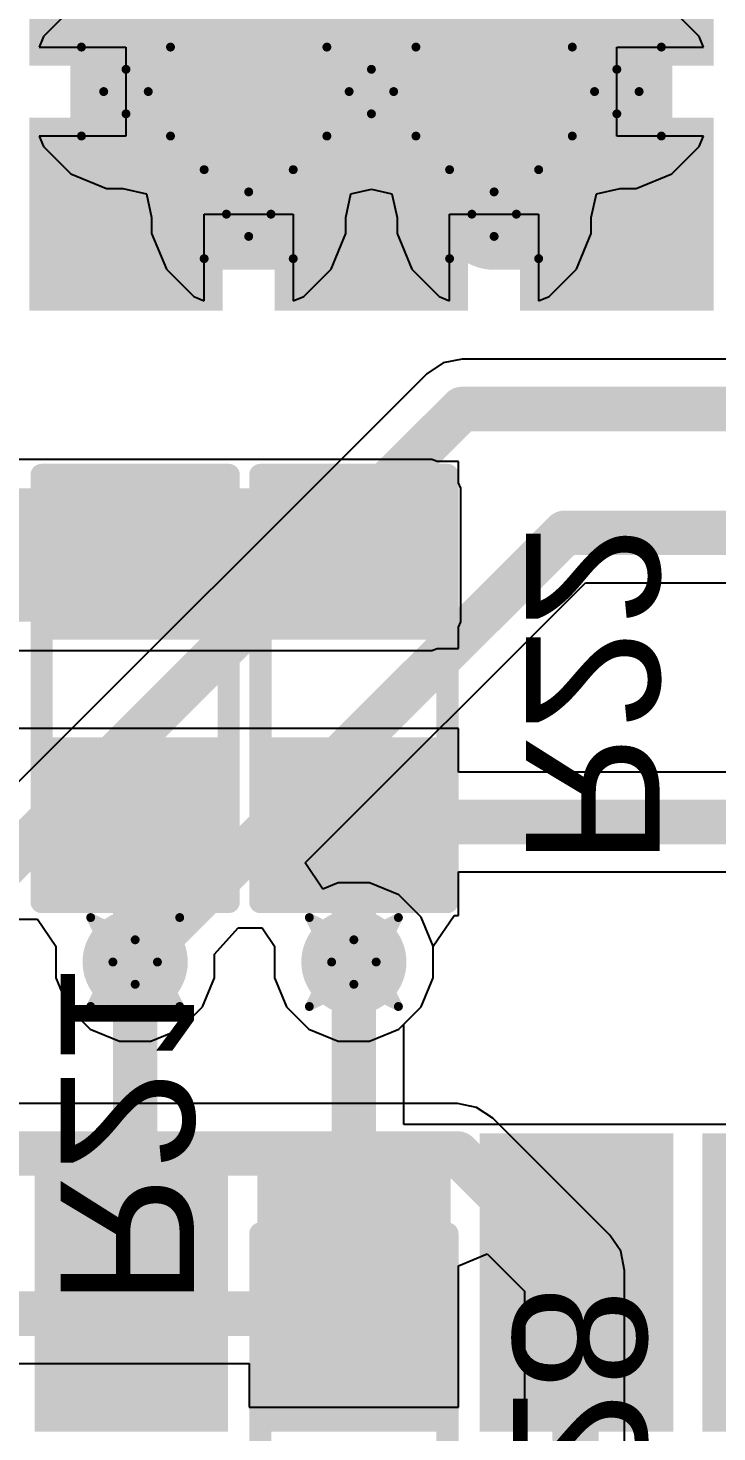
# Model space of a CAD drawing. Header units: inches. Extents: x -5 to 247, y -53 to 67.
# Drawn here: x 11.61 to 15.54, y -28.96 to -20.94 of the extents above; entities that cross this region are included whole.
import ezdxf

# ---------------------------------------------------------------- set-up
doc = ezdxf.new("R2010")
doc.units = ezdxf.units.IN
for name, color, linetype in [('Bottom Layer', 5, 'Continuous'), ('Bottom Overlay', 54, 'Continuous'), ('Bottom Paste', 16, 'Continuous'), ('Bottom Solder', 6, 'Continuous'), ('Drill Drawing', 1, 'Continuous'), ('Multi-Layer', 9, 'Continuous'), ('Pad Holes', 156, 'Continuous'), ('Top Layer', 1, 'Continuous'), ('Top Paste', 8, 'Continuous'), ('Top Solder', 216, 'Continuous'), ('Via Holes', 16, 'Continuous')]:
    doc.layers.add(name, color=color, linetype=linetype)
doc.styles.add('Arial', font='', dxfattribs={"height": 0.2})
doc.styles.get('Arial').set_extended_font_data('Arial')

# ---------------------------------------------------------------- blocks, each defined once
blk = doc.blocks.new('R___0603_B_5')
at = {"layer": 'Bottom Layer'}
for points in [[(-1.143, -0.4445), (-1.143, 0.4445), (-0.3809999999999999, 0.4445), (-0.3809999999999999, -0.4445)], [(0.3809999999999999, -0.4445), (0.3809999999999999, 0.4445), (1.143, 0.4445), (1.143, -0.4445)]]:
    blk.add_hatch(color=5, dxfattribs=at).paths.add_polyline_path(points)
at = {"layer": 'Bottom Paste'}
for points in [[(-1.143, -0.4445), (-1.143, 0.4445), (-0.3809999999999999, 0.4445), (-0.3809999999999999, -0.4445)], [(0.3809999999999999, -0.4445), (0.3809999999999999, 0.4445), (1.143, 0.4445), (1.143, -0.4445)]]:
    blk.add_hatch(color=16, dxfattribs=at).paths.add_polyline_path(points)
at = {"layer": 'Bottom Solder'}
for points in [[(-1.2446, -0.5460999999999999), (-1.2446, 0.5460999999999999), (-0.2794, 0.5460999999999999), (-0.2794, -0.5460999999999999)], [(0.2794, -0.5460999999999999), (0.2794, 0.5460999999999999), (1.2446, 0.5460999999999999), (1.2446, -0.5460999999999999)]]:
    blk.add_hatch(color=6, dxfattribs=at).paths.add_polyline_path(points)
at = {"layer": 'Bottom Overlay', "const_width": 0.127}
for points in [[(-1.2192, 0.5334), (1.2192, 0.5334)], [(-1.2192, 0.5334), (-1.2192, -0.5334)], [(1.2192, 0.5334), (1.2192, -0.5334)], [(-1.2192, -0.5334), (1.2192, -0.5334)]]:
    blk.add_lwpolyline(points, dxfattribs=at)
at = {"layer": 'Bottom Overlay', "const_width": 0.0635}
for points in [[(-1.25095, 0.5334, 1), (-1.18745, 0.5334, 1)], [(-1.25095, 0.5334, 1), (-1.18745, 0.5334, 1)], [(1.18745, 0.5334, 1), (1.25095, 0.5334, 1)], [(1.18745, 0.5334, 1), (1.25095, 0.5334, 1)], [(-1.25095, -0.5334, 1), (-1.18745, -0.5334, 1)], [(-1.25095, -0.5334, 1), (-1.18745, -0.5334, 1)], [(1.18745, -0.5334, 1), (1.25095, -0.5334, 1)], [(1.18745, -0.5334, 1), (1.25095, -0.5334, 1)]]:
    blk.add_lwpolyline(points, format="xyb", close=True, dxfattribs=at)
blk = doc.blocks.new('R___0603_B_64')
at = {"layer": 'Bottom Layer'}
for points in [[(-1.143, -0.4445), (-1.143, 0.4445), (-0.3809999999999999, 0.4445), (-0.3809999999999999, -0.4445)], [(0.3809999999999999, -0.4445), (0.3809999999999999, 0.4445), (1.143, 0.4445), (1.143, -0.4445)]]:
    blk.add_hatch(color=5, dxfattribs=at).paths.add_polyline_path(points)
at = {"layer": 'Bottom Paste'}
for points in [[(-1.143, -0.4445), (-1.143, 0.4445), (-0.3809999999999999, 0.4445), (-0.3809999999999999, -0.4445)], [(0.3809999999999999, -0.4445), (0.3809999999999999, 0.4445), (1.143, 0.4445), (1.143, -0.4445)]]:
    blk.add_hatch(color=16, dxfattribs=at).paths.add_polyline_path(points)
at = {"layer": 'Bottom Solder'}
for points in [[(-1.2446, -0.5460999999999999), (-1.2446, 0.5460999999999999), (-0.2794, 0.5460999999999999), (-0.2794, -0.5460999999999999)], [(0.2794, -0.5460999999999999), (0.2794, 0.5460999999999999), (1.2446, 0.5460999999999999), (1.2446, -0.5460999999999999)]]:
    blk.add_hatch(color=6, dxfattribs=at).paths.add_polyline_path(points)
at = {"layer": 'Bottom Overlay', "const_width": 0.127}
for points in [[(-1.2192, 0.5334), (-1.2192, -0.5334)], [(-1.2192, 0.5334), (1.2192, 0.5334)], [(1.2192, 0.5334), (1.2192, -0.5334)], [(-1.2192, -0.5334), (1.2192, -0.5334)]]:
    blk.add_lwpolyline(points, dxfattribs=at)
at = {"layer": 'Bottom Overlay', "const_width": 0.0635}
for points in [[(-1.25095, 0.5334, 1), (-1.18745, 0.5334, 1)], [(-1.25095, 0.5334, 1), (-1.18745, 0.5334, 1)], [(1.18745, 0.5334, 1), (1.25095, 0.5334, 1)], [(1.18745, 0.5334, 1), (1.25095, 0.5334, 1)], [(-1.25095, -0.5334, 1), (-1.18745, -0.5334, 1)], [(-1.25095, -0.5334, 1), (-1.18745, -0.5334, 1)], [(1.18745, -0.5334, 1), (1.25095, -0.5334, 1)], [(1.18745, -0.5334, 1), (1.25095, -0.5334, 1)]]:
    blk.add_lwpolyline(points, format="xyb", close=True, dxfattribs=at)
blk = doc.blocks.new('38_SMD_M______72')
at = {"layer": 'Bottom Layer'}
h = blk.add_hatch(color=5, dxfattribs=at)
edge = h.paths.add_edge_path()
edge.add_arc((-1.94999864, 2.5600025), 0.2999994, 0, 360)
h = blk.add_hatch(color=5, dxfattribs=at)
edge = h.paths.add_edge_path()
edge.add_arc((-2.6499947, 1.86000136), 0.2999994, 0, 360)
h = blk.add_hatch(color=5, dxfattribs=at)
edge = h.paths.add_edge_path()
edge.add_arc((-1.95000626, 1.15999514), 0.2999994, 0, 360)
h = blk.add_hatch(color=5, dxfattribs=at)
edge = h.paths.add_edge_path()
edge.add_arc((-2.65000232, 0.45999654), 0.2999994, 0, 360)
h = blk.add_hatch(color=5, dxfattribs=at)
edge = h.paths.add_edge_path()
edge.add_arc((-1.95000118, -0.23999952), 0.2999994, 0, 360)
at = {"layer": 'Bottom Solder'}
h = blk.add_hatch(color=6, dxfattribs=at)
edge = h.paths.add_edge_path()
edge.add_arc((-1.94999864, 2.5600025), 0.2999994, 0, 360)
h = blk.add_hatch(color=6, dxfattribs=at)
edge = h.paths.add_edge_path()
edge.add_arc((-2.6499947, 1.86000136), 0.2999994, 0, 360)
h = blk.add_hatch(color=6, dxfattribs=at)
edge = h.paths.add_edge_path()
edge.add_arc((-1.95000626, 1.15999514), 0.2999994, 0, 360)
h = blk.add_hatch(color=6, dxfattribs=at)
edge = h.paths.add_edge_path()
edge.add_arc((-2.65000232, 0.45999654), 0.2999994, 0, 360)
h = blk.add_hatch(color=6, dxfattribs=at)
edge = h.paths.add_edge_path()
edge.add_arc((-1.95000118, -0.23999952), 0.2999994, 0, 360)
at = {"layer": 'Multi-Layer'}
h = blk.add_hatch(color=9, dxfattribs=at)
edge = h.paths.add_edge_path()
edge.add_arc((-1.94999864, 2.5600025), 0.2999994, 0, 360)
h = blk.add_hatch(color=9, dxfattribs=at)
edge = h.paths.add_edge_path()
edge.add_arc((-2.6499947, 1.86000136), 0.2999994, 0, 360)
h = blk.add_hatch(color=9, dxfattribs=at)
edge = h.paths.add_edge_path()
edge.add_arc((-1.95000626, 1.15999514), 0.2999994, 0, 360)
h = blk.add_hatch(color=9, dxfattribs=at)
edge = h.paths.add_edge_path()
edge.add_arc((-2.65000232, 0.45999654), 0.2999994, 0, 360)
h = blk.add_hatch(color=9, dxfattribs=at)
edge = h.paths.add_edge_path()
edge.add_arc((-1.95000118, -0.23999952), 0.2999994, 0, 360)
at = {"layer": 'Pad Holes'}
h = blk.add_hatch(color=7, dxfattribs=at)
edge = h.paths.add_edge_path()
edge.add_arc((-1.94999864, 2.5600025), 0.1499997, 0, 360)
h = blk.add_hatch(color=7, dxfattribs=at)
edge = h.paths.add_edge_path()
edge.add_arc((-2.6499947, 1.86000136), 0.1499997, 0, 360)
h = blk.add_hatch(color=7, dxfattribs=at)
edge = h.paths.add_edge_path()
edge.add_arc((-1.95000626, 1.15999514), 0.1499997, 0, 360)
h = blk.add_hatch(color=7, dxfattribs=at)
edge = h.paths.add_edge_path()
edge.add_arc((-2.65000232, 0.45999654), 0.1499997, 0, 360)
h = blk.add_hatch(color=7, dxfattribs=at)
edge = h.paths.add_edge_path()
edge.add_arc((-1.95000118, -0.23999952), 0.1499997, 0, 360)
at = {"layer": 'Top Layer'}
for points in [[(-9.500000049999999, 2.980002929999999), (-8.00000051, 2.980002929999999), (-8.00000051, 2.08000219), (-9.500000049999999, 2.08000219)], [(-3.09999761, 3.00999779), (-2.19999687, 3.00999779), (-2.19999687, 2.10999705), (-3.09999761, 2.10999705)], [(-1.69999533, 3.00999779), (-0.79999459, 3.00999779), (-0.79999459, 2.10999705), (-1.69999533, 2.10999705)], [(-9.499997509999998, 1.71000293), (-7.99999797, 1.71000293), (-7.99999797, 0.8100021899999998), (-9.499997509999998, 0.8100021899999998)], [(-3.10000015, 1.61000059), (-2.19999941, 1.61000059), (-2.19999941, 0.7099998499999999), (-3.10000015, 0.7099998499999999)], [(-1.69999533, 1.61000313), (-0.79999459, 1.61000313), (-0.79999459, 0.71000239), (-1.69999533, 0.71000239)], [(-9.500000049999999, 0.44000293), (-8.00000051, 0.44000293), (-8.00000051, -0.45999781), (-9.500000049999999, -0.45999781)], [(-3.09999507, 0.20999831), (-2.19999433, 0.20999831), (-2.19999433, -0.6900024299999999), (-3.09999507, -0.6900024299999999)], [(-1.70000295, 0.21000593), (-0.8000022099999999, 0.21000593), (-0.8000022099999999, -0.68999481), (-1.70000295, -0.68999481)]]:
    blk.add_hatch(color=1, dxfattribs=at).paths.add_polyline_path(points)
h = blk.add_hatch(color=1, dxfattribs=at)
edge = h.paths.add_edge_path()
edge.add_arc((-1.94999864, 2.5600025), 0.2999994, 0, 360)
h = blk.add_hatch(color=1, dxfattribs=at)
edge = h.paths.add_edge_path()
edge.add_arc((-2.6499947, 1.86000136), 0.2999994, 0, 360)
h = blk.add_hatch(color=1, dxfattribs=at)
edge = h.paths.add_edge_path()
edge.add_arc((-1.95000626, 1.15999514), 0.2999994, 0, 360)
h = blk.add_hatch(color=1, dxfattribs=at)
edge = h.paths.add_edge_path()
edge.add_arc((-2.65000232, 0.45999654), 0.2999994, 0, 360)
h = blk.add_hatch(color=1, dxfattribs=at)
edge = h.paths.add_edge_path()
edge.add_arc((-1.95000118, -0.23999952), 0.2999994, 0, 360)
at = {"layer": 'Top Paste'}
for points in [[(-9.500000049999999, 2.980002929999999), (-8.00000051, 2.980002929999999), (-8.00000051, 2.08000219), (-9.500000049999999, 2.08000219)], [(-3.09999761, 3.00999779), (-2.19999687, 3.00999779), (-2.19999687, 2.10999705), (-3.09999761, 2.10999705)], [(-1.69999533, 3.00999779), (-0.79999459, 3.00999779), (-0.79999459, 2.10999705), (-1.69999533, 2.10999705)], [(-9.499997509999998, 1.71000293), (-7.99999797, 1.71000293), (-7.99999797, 0.8100021899999998), (-9.499997509999998, 0.8100021899999998)], [(-3.10000015, 1.61000059), (-2.19999941, 1.61000059), (-2.19999941, 0.7099998499999999), (-3.10000015, 0.7099998499999999)], [(-1.69999533, 1.61000313), (-0.79999459, 1.61000313), (-0.79999459, 0.71000239), (-1.69999533, 0.71000239)], [(-9.500000049999999, 0.44000293), (-8.00000051, 0.44000293), (-8.00000051, -0.45999781), (-9.500000049999999, -0.45999781)], [(-3.09999507, 0.20999831), (-2.19999433, 0.20999831), (-2.19999433, -0.6900024299999999), (-3.09999507, -0.6900024299999999)], [(-1.70000295, 0.21000593), (-0.8000022099999999, 0.21000593), (-0.8000022099999999, -0.68999481), (-1.70000295, -0.68999481)]]:
    blk.add_hatch(color=8, dxfattribs=at).paths.add_polyline_path(points)
at = {"layer": 'Top Solder'}
for points in [[(-9.601600049999998, 3.08160293), (-7.89840051, 3.08160293), (-7.89840051, 1.97840219), (-9.601600049999998, 1.97840219)], [(-3.20159761, 3.11159779), (-2.09839687, 3.11159779), (-2.09839687, 2.00839705), (-3.20159761, 2.00839705)], [(-1.80159533, 3.11159779), (-0.6983945899999999, 3.11159779), (-0.6983945899999999, 2.00839705), (-1.80159533, 2.00839705)], [(-9.60159751, 1.81160293), (-7.89839797, 1.81160293), (-7.89839797, 0.7084021899999999), (-9.60159751, 0.7084021899999999)], [(-3.20160015, 1.71160059), (-2.09839941, 1.71160059), (-2.09839941, 0.60839985), (-3.20160015, 0.60839985)], [(-1.80159533, 1.71160313), (-0.6983945899999999, 1.71160313), (-0.6983945899999999, 0.60840239), (-1.80159533, 0.60840239)], [(-9.601600049999998, 0.5416029299999999), (-7.89840051, 0.5416029299999999), (-7.89840051, -0.56159781), (-9.601600049999998, -0.56159781)], [(-3.20159507, 0.31159831), (-2.09839433, 0.31159831), (-2.09839433, -0.79160243), (-3.20159507, -0.79160243)], [(-1.80160295, 0.31160593), (-0.69840221, 0.31160593), (-0.69840221, -0.79159481), (-1.80160295, -0.79159481)], [(-9.60160513, -0.72840469), (-7.898405589999999, -0.72840469), (-7.898405589999999, -1.83160543), (-9.60160513, -1.83160543)]]:
    blk.add_hatch(color=216, dxfattribs=at).paths.add_polyline_path(points)
h = blk.add_hatch(color=216, dxfattribs=at)
edge = h.paths.add_edge_path()
edge.add_arc((-1.94999864, 2.5600025), 0.2999994, 0, 360)
h = blk.add_hatch(color=216, dxfattribs=at)
edge = h.paths.add_edge_path()
edge.add_arc((-2.6499947, 1.86000136), 0.2999994, 0, 360)
h = blk.add_hatch(color=216, dxfattribs=at)
edge = h.paths.add_edge_path()
edge.add_arc((-1.95000626, 1.15999514), 0.2999994, 0, 360)
h = blk.add_hatch(color=216, dxfattribs=at)
edge = h.paths.add_edge_path()
edge.add_arc((-2.65000232, 0.45999654), 0.2999994, 0, 360)
h = blk.add_hatch(color=216, dxfattribs=at)
edge = h.paths.add_edge_path()
edge.add_arc((-1.95000118, -0.23999952), 0.2999994, 0, 360)
blk = doc.blocks.new('R___0603_B_94')
at = {"layer": 'Bottom Layer'}
for points in [[(-1.14299746, -0.44450508), (-1.14299746, 0.44449492), (-0.38099746, 0.44449492), (-0.38099746, -0.44450508)], [(0.38099746, -0.44449492), (0.38099746, 0.44450508), (1.14299746, 0.44450508), (1.14299746, -0.44449492)]]:
    blk.add_hatch(color=5, dxfattribs=at).paths.add_polyline_path(points)
at = {"layer": 'Bottom Paste'}
for points in [[(-1.14299746, -0.44450508), (-1.14299746, 0.44449492), (-0.38099746, 0.44449492), (-0.38099746, -0.44450508)], [(0.38099746, -0.44449492), (0.38099746, 0.44450508), (1.14299746, 0.44450508), (1.14299746, -0.44449492)]]:
    blk.add_hatch(color=16, dxfattribs=at).paths.add_polyline_path(points)
at = {"layer": 'Bottom Solder'}
for points in [[(-1.24459746, -0.54610508), (-1.24459746, 0.5460949199999999), (-0.27939746, 0.5460949199999999), (-0.27939746, -0.54610508)], [(0.27939746, -0.5460949199999999), (0.27939746, 0.54610508), (1.24459746, 0.54610508), (1.24459746, -0.5460949199999999)]]:
    blk.add_hatch(color=6, dxfattribs=at).paths.add_polyline_path(points)
at = {"layer": 'Bottom Overlay', "const_width": 0.127}
for points in [[(1.2192, 0.53340508), (-1.21920254, 0.53339492)], [(-1.21920254, 0.53339492), (-1.2192, -0.53340508)], [(1.2192, 0.53340508), (1.21920254, -0.53339492)], [(1.21920254, -0.53339492), (-1.2192, -0.53340508)]]:
    blk.add_lwpolyline(points, dxfattribs=at)
at = {"layer": 'Bottom Overlay', "const_width": 0.0635}
for points in [[(-1.25095254, 0.53339492, 1), (-1.18745254, 0.53339492, 1)], [(-1.25095254, 0.53339492, 1), (-1.18745254, 0.53339492, 1)], [(1.18745, 0.53340508, 1), (1.25095, 0.53340508, 1)], [(1.18745, 0.53340508, 1), (1.25095, 0.53340508, 1)], [(-1.25095, -0.53340508, 1), (-1.18745, -0.53340508, 1)], [(-1.25095, -0.53340508, 1), (-1.18745, -0.53340508, 1)], [(1.18745254, -0.53339492, 1), (1.25095254, -0.53339492, 1)], [(1.18745254, -0.53339492, 1), (1.25095254, -0.53339492, 1)]]:
    blk.add_lwpolyline(points, format="xyb", close=True, dxfattribs=at)

msp = doc.modelspace()

# ---------------------------------------------------------------- hatches: boundary and pattern name
at = {"layer": 'Bottom Layer'}
msp.add_hatch(color=5, dxfattribs=at).paths.add_polyline_path([(9.2161741, -24.33319746), (13.91515886, -24.33319746), (13.91515886, -23.57120254), (9.2161741, -23.57120254)])
h = msp.add_hatch(color=5, dxfattribs=at)
edge = h.paths.add_edge_path()
edge.add_arc((12.22309468, -26.2761476), 0.2999994, 0, 360)
h = msp.add_hatch(color=5, dxfattribs=at)
edge = h.paths.add_edge_path()
edge.add_arc((13.47065124, -26.27615014), 0.2999994, 0, 360)
at = {"layer": 'Top Layer'}
h = msp.add_hatch(color=1, dxfattribs=at)
edge = h.paths.add_edge_path()
edge.add_arc((12.22309468, -26.2761476), 0.2999994, 0, 360)
h = msp.add_hatch(color=1, dxfattribs=at)
edge = h.paths.add_edge_path()
edge.add_arc((13.47065124, -26.27615014), 0.2999994, 0, 360)
at = {"layer": 'Via Holes'}
h = msp.add_hatch(color=7, dxfattribs=at)
edge = h.paths.add_edge_path()
edge.add_arc((12.22309468, -26.2761476), 0.1499997, 0, 360)
h = msp.add_hatch(color=7, dxfattribs=at)
edge = h.paths.add_edge_path()
edge.add_arc((13.47065124, -26.27615014), 0.1499997, 0, 360)

# ---------------------------------------------------------------- linework, layer by layer
at = {"layer": 'Bottom Layer'}
for p, q in [((11.85685716, -20.83632612), (11.70101292, -20.99217036)), ((15.44033234, -20.9921729), (15.2844881, -20.83632866)), ((11.70101292, -20.99217036), (11.67623522, -21.0519899)), ((15.46511004, -21.05199244), (15.44033234, -20.9921729)), ((11.67623522, -21.0519899), (12.17067162, -21.0519899)), ((12.17067162, -21.0519899), (12.17067162, -21.5599899)), ((14.97067872, -21.55999244), (14.97067872, -21.05199244)), ((14.97067872, -21.05199244), (15.46511004, -21.05199244)), ((12.17067162, -21.5599899), (11.6762403, -21.5599899)), ((11.6762403, -21.5599899), (11.70101292, -21.61979928)), ((15.46510496, -21.55999244), (14.97067872, -21.55999244)), ((15.44033234, -21.61980182), (15.46510496, -21.55999244)), ((11.70101292, -21.61979928), (11.85685716, -21.77564352)), ((15.2844881, -21.77564606), (15.44033234, -21.61980182)), ((11.85685716, -21.77564352), (12.06047372, -21.85998422)), ((15.08087154, -21.85998676), (15.2844881, -21.77564606)), ((12.06047372, -21.85998422), (12.15240648, -21.85998422)), ((12.15240648, -21.85998422), (12.2872754, -21.8893771)), ((13.45407774, -21.8893771), (13.5706739, -21.86397202)), ((13.5706739, -21.86397202), (13.68728276, -21.88938472)), ((14.85406986, -21.88938472), (14.98894386, -21.85998676)), ((14.98894386, -21.85998676), (15.08087154, -21.85998676)), ((12.2872754, -21.8893771), (12.31667336, -22.0242511)), ((13.42467216, -22.02425872), (13.45407774, -21.8893771)), ((13.68728276, -21.88938472), (13.71667818, -22.02425872)), ((14.82467698, -22.02425364), (14.85406986, -21.88938472)), ((12.31667336, -22.0242511), (12.31667336, -22.11617878)), ((12.61667276, -22.50041474), (12.61667276, -22.00598088)), ((12.61667276, -22.00598088), (13.12467276, -22.00598088)), ((13.12467276, -22.00598088), (13.12467276, -22.50041474)), ((13.42467216, -22.11617878), (13.42467216, -22.02425872)), ((13.71667818, -22.02425872), (13.71667818, -22.1161864)), ((14.0166725, -22.50041982), (14.0166725, -22.0059885)), ((14.0166725, -22.0059885), (14.5246725, -22.0059885)), ((14.5246725, -22.0059885), (14.5246725, -22.5004249)), ((14.82467698, -22.1161864), (14.82467698, -22.02425364)), ((12.31667336, -22.11617878), (12.40101406, -22.31979534)), ((13.34033146, -22.31979534), (13.42467216, -22.11617878)), ((13.71667818, -22.1161864), (13.80101888, -22.31980296)), ((14.74033628, -22.31980296), (14.82467698, -22.1161864)), ((12.40101406, -22.31979534), (12.5568583, -22.47563958)), ((13.18448722, -22.47563958), (13.34033146, -22.31979534)), ((13.80101888, -22.31980296), (13.95686312, -22.4756472)), ((14.58449204, -22.4756472), (14.74033628, -22.31980296)), ((12.5568583, -22.47563958), (12.61667276, -22.50041474)), ((13.12467276, -22.50041474), (13.18448722, -22.47563958)), ((13.95686312, -22.4756472), (14.0166725, -22.50041982)), ((14.5246725, -22.5004249), (14.58449204, -22.4756472)), ((13.9151614, -23.40624224), (10.27013186, -23.40624224)), ((13.94547884, -23.4188), (13.9151614, -23.40624224)), ((14.0675614, -23.4188), (13.94547884, -23.4188)), ((14.0675614, -23.54088256), (14.0675614, -23.4188)), ((14.08011916, -23.5712), (14.0675614, -23.54088256)), ((14.08011916, -24.33319746), (14.08011916, -23.5712)), ((14.0675614, -24.3635149), (14.08011916, -24.33319746)), ((14.0675614, -24.4856), (14.0675614, -24.3635149)), ((9.2161741, -24.49815522), (13.9151614, -24.49815522)), ((13.9151614, -24.49815522), (13.94547122, -24.4856)), ((13.94547122, -24.4856), (14.0675614, -24.4856)), ((11.62620484, -24.94279492), (11.4484023, -24.9428)), ((11.70537664, -24.94279746), (11.62620484, -24.94279492)), ((12.6959614, -24.94279746), (11.70537664, -24.94279746)), ((12.82000484, -24.94279492), (12.6959614, -24.94279746)), ((12.99780738, -24.9428), (12.82000484, -24.94279492)), ((14.0675614, -24.9428), (12.99780738, -24.9428)), ((14.0675614, -25.1913263), (14.0675614, -24.9428)), ((17.10118246, -25.1913263), (14.0675614, -25.1913263)), ((14.0675614, -26.0096), (14.0675614, -25.7610737)), ((14.0675614, -25.7610737), (17.21917054, -25.7610737)), ((11.48805424, -26.03081408), (11.66571708, -26.03081154)), ((11.66571708, -26.03081154), (11.77069528, -26.18616302)), ((13.92305064, -26.18616556), (14.04236714, -26.0096)), ((14.04236714, -26.0096), (14.0675614, -26.0096)), ((12.67549408, -26.23037172), (12.81006074, -26.0817868)), ((12.81006074, -26.0817868), (12.94771858, -26.0817868)), ((12.94771858, -26.0817868), (13.01825184, -26.18616556)), ((11.77069528, -26.18616302), (11.77069528, -26.36613472)), ((13.01825184, -26.18616556), (13.01825184, -26.36613726)), ((13.92305064, -26.36613726), (13.92305064, -26.18616556)), ((12.67549408, -26.36613472), (12.67549408, -26.23037172)), ((11.77069528, -26.36613472), (11.83956992, -26.53241074)), ((12.60661944, -26.53241074), (12.67549408, -26.36613472)), ((13.01825184, -26.36613726), (13.08712648, -26.53241328)), ((13.854176, -26.53241328), (13.92305064, -26.36613726)), ((11.83956992, -26.53241074), (11.96683154, -26.65967236)), ((12.47935782, -26.65967236), (12.60661944, -26.53241074)), ((13.08712648, -26.53241328), (13.2143881, -26.6596749)), ((13.72691438, -26.6596749), (13.854176, -26.53241328)), ((11.96683154, -26.65967236), (12.13310756, -26.728547)), ((12.3130818, -26.728547), (12.47935782, -26.65967236)), ((13.2143881, -26.6596749), (13.38066412, -26.72854954)), ((13.56063836, -26.72854954), (13.72691438, -26.6596749)), ((12.13310756, -26.728547), (12.3130818, -26.728547)), ((13.38066412, -26.72854954), (13.56063836, -26.72854954)), ((14.0618337, -27.08443402), (9.77092534, -27.08443402)), ((14.0618464, -27.08443148), (14.0618337, -27.08443402)), ((14.1708632, -27.106118), (14.0618464, -27.08443148)), ((14.26328364, -27.16787048), (14.1708632, -27.106118)), ((14.93089978, -27.83548916), (14.26328364, -27.16787048)), ((14.9309074, -27.83549424), (14.93089978, -27.83548916)), ((14.99265988, -27.92791468), (14.9309074, -27.83549424)), ((14.06755124, -28.0101929), (14.23181812, -27.94215138)), ((14.23181812, -27.94215138), (14.44459646, -28.15492972)), ((15.0143464, -28.03693148), (14.99265988, -27.92791468)), ((14.06755124, -28.81748872), (14.06755124, -28.0101929)), ((15.01434386, -28.03694418), (15.0143464, -28.03693148)), ((15.01434386, -33.32335728), (15.01434386, -28.03694418)), ((14.44459646, -28.15492972), (14.44459646, -33.32335728)), ((9.56850766, -28.56896242), (12.87375124, -28.56896242)), ((12.87375124, -28.56896242), (12.87375124, -28.81748872)), ((12.87375124, -28.81748872), (14.06755124, -28.81748872))]:
    msp.add_line(p, q, dxfattribs=at)
for points, const_width in [([(12.87067276, -21.30598482), (12.87067276, -19.90599016)], 0.635), ([(14.27067504, -21.30598482), (14.27067504, -19.90599016)], 0.635), ([(12.17067162, -21.30598482), (12.87067276, -21.30598482)], 0.635), ([(12.87067276, -21.30598482), (14.9706711, -21.30598482)], 0.635), ([(12.87067276, -22.00598088), (12.87067276, -21.30598482)], 0.635), ([(14.27067758, -22.0059885), (14.27067758, -21.30598482)], 0.635), ([(14.9706711, -21.30598482), (14.97067364, -21.30598736)], 0.635), ([(14.27067504, -22.0059885), (14.27067758, -22.0059885)], 0.635), ([(12.22310484, -26.27613744), (12.22310484, -25.47619746)], 0.254), ([(13.4706614, -25.4762), (17.21918324, -25.4762)], 0.254), ([(13.4706614, -26.27613998), (13.4706614, -25.4762)], 0.254), ([(12.22309468, -26.2761476), (12.22310484, -26.27613744)], 0.254), ([(9.652924559999999, -27.36930772), (14.0618464, -27.36930772)], 0.254), ([(14.0618464, -27.36930772), (14.72947016, -28.03693148)], 0.254), ([(14.72947016, -33.67827148), (14.72947016, -28.03693148)], 0.254), ([(9.568494959999999, -28.28408872), (13.47065124, -28.28408872)], 0.254)]:
    msp.add_lwpolyline(points, dxfattribs=dict(at, const_width=const_width))
for points, const_width in [([(12.01192162, -21.30598482, 1), (12.32942162, -21.30598482, 1)], 0.3175), ([(12.71192276, -21.30598482, 1), (13.02942276, -21.30598482, 1)], 0.3175), ([(12.71192276, -21.30598482, 1), (13.02942276, -21.30598482, 1)], 0.3175), ([(12.71192276, -21.30598482, 1), (13.02942276, -21.30598482, 1)], 0.3175), ([(12.71192276, -21.30598482, 1), (13.02942276, -21.30598482, 1)], 0.3175), ([(14.11192504, -21.30598482, 1), (14.42942504, -21.30598482, 1)], 0.3175), ([(14.11192758, -21.30598482, 1), (14.42942758, -21.30598482, 1)], 0.3175), ([(14.8119211, -21.30598482, 1), (15.1294211, -21.30598482, 1)], 0.3175), ([(14.8119211, -21.30598482, 1), (15.1294211, -21.30598482, 1)], 0.3175), ([(14.81192364, -21.30598736, 1), (15.12942364, -21.30598736, 1)], 0.3175), ([(12.71192276, -22.00598088, 1), (13.02942276, -22.00598088, 1)], 0.3175), ([(14.11192504, -22.0059885, 1), (14.42942504, -22.0059885, 1)], 0.3175), ([(14.11192758, -22.0059885, 1), (14.42942758, -22.0059885, 1)], 0.3175), ([(14.11192758, -22.0059885, 1), (14.42942758, -22.0059885, 1)], 0.3175), ([(12.15960484, -25.47619746, 1), (12.28660484, -25.47619746, 1)], 0.127), ([(13.4071614, -25.4762, 1), (13.5341614, -25.4762, 1)], 0.127), ([(13.4071614, -25.4762, 1), (13.5341614, -25.4762, 1)], 0.127), ([(12.15959468, -26.2761476, 1), (12.28659468, -26.2761476, 1)], 0.127), ([(12.15960484, -26.27613744, 1), (12.28660484, -26.27613744, 1)], 0.127), ([(12.15960484, -26.27613744, 1), (12.28660484, -26.27613744, 1)], 0.127), ([(13.4071614, -26.27613998, 1), (13.5341614, -26.27613998, 1)], 0.127), ([(13.9983464, -27.36930772, 1), (14.1253464, -27.36930772, 1)], 0.127), ([(13.9983464, -27.36930772, 1), (14.1253464, -27.36930772, 1)], 0.127), ([(14.66597016, -28.03693148, 1), (14.79297016, -28.03693148, 1)], 0.127), ([(14.66597016, -28.03693148, 1), (14.79297016, -28.03693148, 1)], 0.127), ([(13.40715124, -28.28408872, 1), (13.53415124, -28.28408872, 1)], 0.127)]:
    msp.add_lwpolyline(points, format="xyb", close=True, dxfattribs=dict(at, const_width=const_width))
at = {"layer": 'Drill Drawing', "const_width": 0.0508}
for points in [[(11.91667162, -21.05198482), (12.17067162, -21.17898482)], [(11.91667162, -21.05198482), (12.04367162, -21.30598482)], [(12.17067162, -21.17898482), (12.42467162, -21.05198482)], [(12.29767162, -21.30598482), (12.42467162, -21.05198482)], [(13.31667898, -21.05199244), (13.57067898, -21.17899244)], [(13.31667898, -21.05199244), (13.44367898, -21.30599244)], [(13.57067898, -21.17899244), (13.82467898, -21.05199244)], [(13.69767898, -21.30599244), (13.82467898, -21.05199244)], [(14.71667364, -21.05198736), (14.97067364, -21.17898736)], [(14.71667364, -21.05198736), (14.84367364, -21.30598736)], [(14.97067364, -21.17898736), (15.22467364, -21.05198736)], [(15.09767364, -21.30598736), (15.22467364, -21.05198736)], [(11.91667162, -21.55998482), (12.04367162, -21.30598482)], [(12.29767162, -21.30598482), (12.42467162, -21.55998482)], [(13.31667898, -21.55999244), (13.44367898, -21.30599244)], [(13.69767898, -21.30599244), (13.82467898, -21.55999244)], [(14.71667364, -21.55998736), (14.84367364, -21.30598736)], [(15.09767364, -21.30598736), (15.22467364, -21.55998736)], [(11.91667162, -21.55998482), (12.17067162, -21.43298482)], [(12.17067162, -21.43298482), (12.42467162, -21.55998482)], [(13.31667898, -21.55999244), (13.57067898, -21.43299244)], [(13.57067898, -21.43299244), (13.82467898, -21.55999244)], [(14.71667364, -21.55998736), (14.97067364, -21.43298736)], [(14.97067364, -21.43298736), (15.22467364, -21.55998736)], [(12.61667276, -21.75198088), (12.87067276, -21.87898088)], [(12.61667276, -21.75198088), (12.74367276, -22.00598088)], [(12.87067276, -21.87898088), (13.12467276, -21.75198088)], [(12.99767276, -22.00598088), (13.12467276, -21.75198088)], [(14.01667758, -21.7519885), (14.27067758, -21.8789885)], [(14.01667758, -21.7519885), (14.14367758, -22.0059885)], [(14.27067758, -21.8789885), (14.52467758, -21.7519885)], [(14.39767758, -22.0059885), (14.52467758, -21.7519885)], [(12.61667276, -22.25998088), (12.74367276, -22.00598088)], [(12.99767276, -22.00598088), (13.12467276, -22.25998088)], [(14.01667758, -22.2599885), (14.14367758, -22.0059885)], [(14.39767758, -22.0059885), (14.52467758, -22.2599885)], [(12.61667276, -22.25998088), (12.87067276, -22.13298088)], [(12.87067276, -22.13298088), (13.12467276, -22.25998088)], [(14.01667758, -22.2599885), (14.27067758, -22.1329885)], [(14.27067758, -22.1329885), (14.52467758, -22.2599885)], [(11.96909468, -26.0221476), (12.22309468, -26.1491476)], [(11.96909468, -26.0221476), (12.09609468, -26.2761476)], [(12.22309468, -26.1491476), (12.47709468, -26.0221476)], [(12.35009468, -26.2761476), (12.47709468, -26.0221476)], [(13.21665124, -26.02215014), (13.47065124, -26.14915014)], [(13.21665124, -26.02215014), (13.34365124, -26.27615014)], [(13.47065124, -26.14915014), (13.72465124, -26.02215014)], [(13.59765124, -26.27615014), (13.72465124, -26.02215014)], [(11.96909468, -26.5301476), (12.09609468, -26.2761476)], [(12.35009468, -26.2761476), (12.47709468, -26.5301476)], [(13.21665124, -26.53015014), (13.34365124, -26.27615014)], [(13.59765124, -26.27615014), (13.72465124, -26.53015014)], [(11.96909468, -26.5301476), (12.22309468, -26.4031476)], [(12.22309468, -26.4031476), (12.47709468, -26.5301476)], [(13.21665124, -26.53015014), (13.47065124, -26.40315014)], [(13.47065124, -26.40315014), (13.72465124, -26.53015014)]]:
    msp.add_lwpolyline(points, dxfattribs=at)
at = {"layer": 'Drill Drawing', "const_width": 0.0254}
for points in [[(11.90397162, -21.05198482, 1), (11.92937162, -21.05198482, 1)], [(11.90397162, -21.05198482, 1), (11.92937162, -21.05198482, 1)], [(12.41197162, -21.05198482, 1), (12.43737162, -21.05198482, 1)], [(12.41197162, -21.05198482, 1), (12.43737162, -21.05198482, 1)], [(13.30397898, -21.05199244, 1), (13.32937898, -21.05199244, 1)], [(13.30397898, -21.05199244, 1), (13.32937898, -21.05199244, 1)], [(13.81197898, -21.05199244, 1), (13.83737898, -21.05199244, 1)], [(13.81197898, -21.05199244, 1), (13.83737898, -21.05199244, 1)], [(14.70397364, -21.05198736, 1), (14.72937364, -21.05198736, 1)], [(14.70397364, -21.05198736, 1), (14.72937364, -21.05198736, 1)], [(15.21197364, -21.05198736, 1), (15.23737364, -21.05198736, 1)], [(15.21197364, -21.05198736, 1), (15.23737364, -21.05198736, 1)], [(12.15797162, -21.17898482, 1), (12.18337162, -21.17898482, 1)], [(12.15797162, -21.17898482, 1), (12.18337162, -21.17898482, 1)], [(13.55797898, -21.17899244, 1), (13.58337898, -21.17899244, 1)], [(13.55797898, -21.17899244, 1), (13.58337898, -21.17899244, 1)], [(14.95797364, -21.17898736, 1), (14.98337364, -21.17898736, 1)], [(14.95797364, -21.17898736, 1), (14.98337364, -21.17898736, 1)], [(12.03097162, -21.30598482, 1), (12.05637162, -21.30598482, 1)], [(12.03097162, -21.30598482, 1), (12.05637162, -21.30598482, 1)], [(12.28497162, -21.30598482, 1), (12.31037162, -21.30598482, 1)], [(12.28497162, -21.30598482, 1), (12.31037162, -21.30598482, 1)], [(13.43097898, -21.30599244, 1), (13.45637898, -21.30599244, 1)], [(13.43097898, -21.30599244, 1), (13.45637898, -21.30599244, 1)], [(13.68497898, -21.30599244, 1), (13.71037898, -21.30599244, 1)], [(13.68497898, -21.30599244, 1), (13.71037898, -21.30599244, 1)], [(14.83097364, -21.30598736, 1), (14.85637364, -21.30598736, 1)], [(14.83097364, -21.30598736, 1), (14.85637364, -21.30598736, 1)], [(15.08497364, -21.30598736, 1), (15.11037364, -21.30598736, 1)], [(15.08497364, -21.30598736, 1), (15.11037364, -21.30598736, 1)], [(12.15797162, -21.43298482, 1), (12.18337162, -21.43298482, 1)], [(12.15797162, -21.43298482, 1), (12.18337162, -21.43298482, 1)], [(13.55797898, -21.43299244, 1), (13.58337898, -21.43299244, 1)], [(13.55797898, -21.43299244, 1), (13.58337898, -21.43299244, 1)], [(14.95797364, -21.43298736, 1), (14.98337364, -21.43298736, 1)], [(14.95797364, -21.43298736, 1), (14.98337364, -21.43298736, 1)], [(11.90397162, -21.55998482, 1), (11.92937162, -21.55998482, 1)], [(11.90397162, -21.55998482, 1), (11.92937162, -21.55998482, 1)], [(12.41197162, -21.55998482, 1), (12.43737162, -21.55998482, 1)], [(12.41197162, -21.55998482, 1), (12.43737162, -21.55998482, 1)], [(13.30397898, -21.55999244, 1), (13.32937898, -21.55999244, 1)], [(13.30397898, -21.55999244, 1), (13.32937898, -21.55999244, 1)], [(13.81197898, -21.55999244, 1), (13.83737898, -21.55999244, 1)], [(13.81197898, -21.55999244, 1), (13.83737898, -21.55999244, 1)], [(14.70397364, -21.55998736, 1), (14.72937364, -21.55998736, 1)], [(14.70397364, -21.55998736, 1), (14.72937364, -21.55998736, 1)], [(15.21197364, -21.55998736, 1), (15.23737364, -21.55998736, 1)], [(15.21197364, -21.55998736, 1), (15.23737364, -21.55998736, 1)], [(12.60397276, -21.75198088, 1), (12.62937276, -21.75198088, 1)], [(12.60397276, -21.75198088, 1), (12.62937276, -21.75198088, 1)], [(13.11197276, -21.75198088, 1), (13.13737276, -21.75198088, 1)], [(13.11197276, -21.75198088, 1), (13.13737276, -21.75198088, 1)], [(14.00397758, -21.7519885, 1), (14.02937758, -21.7519885, 1)], [(14.00397758, -21.7519885, 1), (14.02937758, -21.7519885, 1)], [(14.51197758, -21.7519885, 1), (14.53737758, -21.7519885, 1)], [(14.51197758, -21.7519885, 1), (14.53737758, -21.7519885, 1)], [(12.85797276, -21.87898088, 1), (12.88337276, -21.87898088, 1)], [(12.85797276, -21.87898088, 1), (12.88337276, -21.87898088, 1)], [(14.25797758, -21.8789885, 1), (14.28337758, -21.8789885, 1)], [(14.25797758, -21.8789885, 1), (14.28337758, -21.8789885, 1)], [(12.73097276, -22.00598088, 1), (12.75637276, -22.00598088, 1)], [(12.73097276, -22.00598088, 1), (12.75637276, -22.00598088, 1)], [(12.98497276, -22.00598088, 1), (13.01037276, -22.00598088, 1)], [(12.98497276, -22.00598088, 1), (13.01037276, -22.00598088, 1)], [(14.13097758, -22.0059885, 1), (14.15637758, -22.0059885, 1)], [(14.13097758, -22.0059885, 1), (14.15637758, -22.0059885, 1)], [(14.38497758, -22.0059885, 1), (14.41037758, -22.0059885, 1)], [(14.38497758, -22.0059885, 1), (14.41037758, -22.0059885, 1)], [(12.85797276, -22.13298088, 1), (12.88337276, -22.13298088, 1)], [(12.85797276, -22.13298088, 1), (12.88337276, -22.13298088, 1)], [(14.25797758, -22.1329885, 1), (14.28337758, -22.1329885, 1)], [(14.25797758, -22.1329885, 1), (14.28337758, -22.1329885, 1)], [(12.60397276, -22.25998088, 1), (12.62937276, -22.25998088, 1)], [(12.60397276, -22.25998088, 1), (12.62937276, -22.25998088, 1)], [(13.11197276, -22.25998088, 1), (13.13737276, -22.25998088, 1)], [(13.11197276, -22.25998088, 1), (13.13737276, -22.25998088, 1)], [(14.00397758, -22.2599885, 1), (14.02937758, -22.2599885, 1)], [(14.00397758, -22.2599885, 1), (14.02937758, -22.2599885, 1)], [(14.51197758, -22.2599885, 1), (14.53737758, -22.2599885, 1)], [(14.51197758, -22.2599885, 1), (14.53737758, -22.2599885, 1)], [(11.95639468, -26.0221476, 1), (11.98179468, -26.0221476, 1)], [(11.95639468, -26.0221476, 1), (11.98179468, -26.0221476, 1)], [(12.46439468, -26.0221476, 1), (12.48979468, -26.0221476, 1)], [(12.46439468, -26.0221476, 1), (12.48979468, -26.0221476, 1)], [(13.20395124, -26.02215014, 1), (13.22935124, -26.02215014, 1)], [(13.20395124, -26.02215014, 1), (13.22935124, -26.02215014, 1)], [(13.71195124, -26.02215014, 1), (13.73735124, -26.02215014, 1)], [(13.71195124, -26.02215014, 1), (13.73735124, -26.02215014, 1)], [(12.21039468, -26.1491476, 1), (12.23579468, -26.1491476, 1)], [(12.21039468, -26.1491476, 1), (12.23579468, -26.1491476, 1)], [(13.45795124, -26.14915014, 1), (13.48335124, -26.14915014, 1)], [(13.45795124, -26.14915014, 1), (13.48335124, -26.14915014, 1)], [(12.08339468, -26.2761476, 1), (12.10879468, -26.2761476, 1)], [(12.08339468, -26.2761476, 1), (12.10879468, -26.2761476, 1)], [(12.33739468, -26.2761476, 1), (12.36279468, -26.2761476, 1)], [(12.33739468, -26.2761476, 1), (12.36279468, -26.2761476, 1)], [(13.33095124, -26.27615014, 1), (13.35635124, -26.27615014, 1)], [(13.33095124, -26.27615014, 1), (13.35635124, -26.27615014, 1)], [(13.58495124, -26.27615014, 1), (13.61035124, -26.27615014, 1)], [(13.58495124, -26.27615014, 1), (13.61035124, -26.27615014, 1)], [(12.21039468, -26.4031476, 1), (12.23579468, -26.4031476, 1)], [(12.21039468, -26.4031476, 1), (12.23579468, -26.4031476, 1)], [(13.45795124, -26.40315014, 1), (13.48335124, -26.40315014, 1)], [(13.45795124, -26.40315014, 1), (13.48335124, -26.40315014, 1)], [(11.95639468, -26.5301476, 1), (11.98179468, -26.5301476, 1)], [(11.95639468, -26.5301476, 1), (11.98179468, -26.5301476, 1)], [(12.46439468, -26.5301476, 1), (12.48979468, -26.5301476, 1)], [(12.46439468, -26.5301476, 1), (12.48979468, -26.5301476, 1)], [(13.20395124, -26.53015014, 1), (13.22935124, -26.53015014, 1)], [(13.20395124, -26.53015014, 1), (13.22935124, -26.53015014, 1)], [(13.71195124, -26.53015014, 1), (13.73735124, -26.53015014, 1)], [(13.71195124, -26.53015014, 1), (13.73735124, -26.53015014, 1)]]:
    msp.add_lwpolyline(points, format="xyb", close=True, dxfattribs=at)
at = {"layer": 'Top Layer'}
for p, q in [((11.85685716, -20.83632612), (11.70101292, -20.99217036)), ((15.44033234, -20.9921729), (15.2844881, -20.83632866)), ((11.70101292, -20.99217036), (11.67623522, -21.0519899)), ((15.46511004, -21.05199244), (15.44033234, -20.9921729)), ((11.67623522, -21.0519899), (12.17067162, -21.0519899)), ((12.17067162, -21.0519899), (12.17067162, -21.5599899)), ((14.97067872, -21.55999244), (14.97067872, -21.05199244)), ((14.97067872, -21.05199244), (15.46511004, -21.05199244)), ((12.17067162, -21.5599899), (11.6762403, -21.5599899)), ((11.6762403, -21.5599899), (11.70101292, -21.61979928)), ((15.46510496, -21.55999244), (14.97067872, -21.55999244)), ((15.44033234, -21.61980182), (15.46510496, -21.55999244)), ((11.70101292, -21.61979928), (11.85685716, -21.77564352)), ((15.2844881, -21.77564606), (15.44033234, -21.61980182)), ((11.85685716, -21.77564352), (12.06047372, -21.85998422)), ((15.08087154, -21.85998676), (15.2844881, -21.77564606)), ((12.06047372, -21.85998422), (12.15240648, -21.85998422)), ((12.15240648, -21.85998422), (12.2872754, -21.8893771)), ((13.45407774, -21.8893771), (13.5706739, -21.86397202)), ((13.5706739, -21.86397202), (13.68728276, -21.88938472)), ((14.85406986, -21.88938472), (14.98894386, -21.85998676)), ((14.98894386, -21.85998676), (15.08087154, -21.85998676)), ((12.2872754, -21.8893771), (12.31667336, -22.0242511)), ((13.42467216, -22.02425872), (13.45407774, -21.8893771)), ((13.68728276, -21.88938472), (13.71667818, -22.02425872)), ((14.82467698, -22.02425364), (14.85406986, -21.88938472)), ((12.31667336, -22.0242511), (12.31667336, -22.11617878)), ((12.61667276, -22.50041474), (12.61667276, -22.00598088)), ((12.61667276, -22.00598088), (13.12467276, -22.00598088)), ((13.12467276, -22.00598088), (13.12467276, -22.50041474)), ((13.42467216, -22.11617878), (13.42467216, -22.02425872)), ((13.71667818, -22.02425872), (13.71667818, -22.1161864)), ((14.0166725, -22.50041982), (14.0166725, -22.0059885)), ((14.0166725, -22.0059885), (14.5246725, -22.0059885)), ((14.5246725, -22.0059885), (14.5246725, -22.5004249)), ((14.82467698, -22.1161864), (14.82467698, -22.02425364)), ((12.31667336, -22.11617878), (12.40101406, -22.31979534)), ((13.34033146, -22.31979534), (13.42467216, -22.11617878)), ((13.71667818, -22.1161864), (13.80101888, -22.31980296)), ((14.74033628, -22.31980296), (14.82467698, -22.1161864)), ((12.40101406, -22.31979534), (12.5568583, -22.47563958)), ((13.18448722, -22.47563958), (13.34033146, -22.31979534)), ((13.80101888, -22.31980296), (13.95686312, -22.4756472)), ((14.58449204, -22.4756472), (14.74033628, -22.31980296)), ((12.5568583, -22.47563958), (12.61667276, -22.50041474)), ((13.12467276, -22.50041474), (13.18448722, -22.47563958)), ((13.95686312, -22.4756472), (14.0166725, -22.50041982)), ((14.5246725, -22.5004249), (14.58449204, -22.4756472)), ((14.0884783, -22.83346716), (13.9794615, -22.85515368)), ((14.088491, -22.8334697), (14.0884783, -22.83346716)), ((16.6291641, -22.8334697), (14.088491, -22.8334697)), ((13.88703598, -22.91691378), (10.98019902, -25.8237482)), ((13.88704106, -22.91690616), (13.88703598, -22.91691378)), ((13.9794615, -22.85515368), (13.88704106, -22.91690616)), ((13.19313846, -25.70897576), (14.79204052, -24.1100737)), ((14.79204052, -24.1100737), (17.1288583, -24.1100737)), ((13.29385454, -25.85970952), (13.19313846, -25.70897576)), ((13.38066412, -25.82375074), (13.29385454, -25.85970952)), ((13.56063836, -25.82375074), (13.38066412, -25.82375074)), ((13.72691438, -25.89262538), (13.56063836, -25.82375074)), ((13.854176, -26.019887), (13.72691438, -25.89262538)), ((13.92305064, -26.18616302), (13.854176, -26.019887)), ((13.92305064, -26.36613726), (13.92305064, -26.18616302)), ((13.854176, -26.53241328), (13.92305064, -26.36613726)), ((13.75552494, -26.63106434), (13.854176, -26.53241328)), ((13.75552494, -27.20358542), (13.75552494, -26.63106434)), ((13.96047246, -27.20358542), (13.75552494, -27.20358542)), ((14.07307066, -27.20358288), (13.96047246, -27.20358542)), ((14.2508732, -27.20358796), (14.07307066, -27.20358288)), ((15.23048008, -27.20358796), (14.2508732, -27.20358796)), ((15.34307066, -27.20358542), (15.23048008, -27.20358796)), ((15.5208732, -27.20359304), (15.34307066, -27.20358542)), ((15.72580548, -27.20359304), (15.5208732, -27.20359304))]:
    msp.add_line(p, q, dxfattribs=at)
for points, const_width in [([(14.97067364, -22.00597834), (14.97067364, -19.20598902)], 0.635), ([(12.1706767, -22.00598342), (12.1706767, -20.60598114)], 0.635), ([(13.5706739, -22.00597834), (13.5706739, -20.60598368)], 0.635), ([(12.1706767, -22.00598342), (12.17067924, -22.00598088)], 0.635), ([(12.17067924, -22.00598088), (13.57067136, -22.00598088)], 0.635), ([(13.57067136, -22.00598088), (13.5706739, -22.00597834)], 0.635), ([(14.27067758, -22.00598088), (14.97066856, -22.00598088)], 0.635), ([(14.97067364, -22.00597834), (14.97067618, -22.00598088)], 0.635), ([(10.9306741, -26.2761476), (14.0884783, -23.1183434)], 0.254), ([(14.0884783, -23.1183434), (16.74716488, -23.1183434)], 0.254), ([(12.22309468, -26.2761476), (14.67404228, -23.8252)], 0.254), ([(14.67404228, -23.8252), (17.128871, -23.8252)], 0.254), ([(12.22309976, -28.08355826), (12.22309976, -26.32279216)], 0.254), ([(13.47065124, -28.1059636), (13.47065124, -26.27615014)], 0.254), ([(12.20067156, -28.10598646), (12.22309976, -28.08355826)], 0.254), ([(13.47065124, -28.1059636), (13.47067156, -28.10598392)], 0.254), ([(14.74067156, -29.08768376), (14.74067156, -28.10598646)], 0.254)]:
    msp.add_lwpolyline(points, dxfattribs=dict(at, const_width=const_width))
for points, const_width in [([(12.0119267, -22.00598342, 1), (12.3294267, -22.00598342, 1)], 0.3175), ([(12.0119267, -22.00598342, 1), (12.3294267, -22.00598342, 1)], 0.3175), ([(12.01192924, -22.00598088, 1), (12.32942924, -22.00598088, 1)], 0.3175), ([(12.01192924, -22.00598088, 1), (12.32942924, -22.00598088, 1)], 0.3175), ([(13.41192136, -22.00598088, 1), (13.72942136, -22.00598088, 1)], 0.3175), ([(13.41192136, -22.00598088, 1), (13.72942136, -22.00598088, 1)], 0.3175), ([(13.4119239, -22.00597834, 1), (13.7294239, -22.00597834, 1)], 0.3175), ([(13.4119239, -22.00597834, 1), (13.7294239, -22.00597834, 1)], 0.3175), ([(14.11192758, -22.00598088, 1), (14.42942758, -22.00598088, 1)], 0.3175), ([(14.81191856, -22.00598088, 1), (15.12941856, -22.00598088, 1)], 0.3175), ([(14.81192364, -22.00597834, 1), (15.12942364, -22.00597834, 1)], 0.3175), ([(14.81192364, -22.00597834, 1), (15.12942364, -22.00597834, 1)], 0.3175), ([(14.81192618, -22.00598088, 1), (15.12942618, -22.00598088, 1)], 0.3175), ([(14.0249783, -23.1183434, 1), (14.1519783, -23.1183434, 1)], 0.127), ([(14.0249783, -23.1183434, 1), (14.1519783, -23.1183434, 1)], 0.127), ([(14.61054228, -23.8252, 1), (14.73754228, -23.8252, 1)], 0.127), ([(14.61054228, -23.8252, 1), (14.73754228, -23.8252, 1)], 0.127), ([(12.15959468, -26.2761476, 1), (12.28659468, -26.2761476, 1)], 0.127), ([(12.15959976, -26.32279216, 1), (12.28659976, -26.32279216, 1)], 0.127), ([(13.40715124, -26.27615014, 1), (13.53415124, -26.27615014, 1)], 0.127), ([(12.15959976, -28.08355826, 1), (12.28659976, -28.08355826, 1)], 0.127), ([(12.15959976, -28.08355826, 1), (12.28659976, -28.08355826, 1)], 0.127), ([(12.13717156, -28.10598646, 1), (12.26417156, -28.10598646, 1)], 0.127), ([(13.40715124, -28.1059636, 1), (13.53415124, -28.1059636, 1)], 0.127), ([(13.40715124, -28.1059636, 1), (13.53415124, -28.1059636, 1)], 0.127), ([(13.40717156, -28.10598392, 1), (13.53417156, -28.10598392, 1)], 0.127), ([(14.67717156, -28.10598646, 1), (14.80417156, -28.10598646, 1)], 0.127)]:
    msp.add_lwpolyline(points, format="xyb", close=True, dxfattribs=dict(at, const_width=const_width))

# ---------------------------------------------------------------- block references
at = {"rotation": 90}
for name, p in [('38_SMD_M______72', (14.73067412, -19.35598618)), ('R___0603_B_94', (12.22309976, -24.7142)), ('R___0603_B_5', (13.4706614, -24.7142)), ('R___0603_B_64', (13.47065124, -29.04608872))]:
    msp.add_blockref(name, p, dxfattribs=at)

# ---------------------------------------------------------------- texts
at = {"layer": 'Bottom Overlay', "style": 'Arial', "text_generation_flag": 2}
for s, p in [('R22', (14.45272446, -25.7298698)), ('R21', (11.79717224, -28.24465522)), ('R28', (14.37846756, -30.07706456))]:
    msp.add_text(s, height=0.7619999999999999, rotation=270, dxfattribs=at).set_placement(p)

doc.saveas('drawing.dxf')
